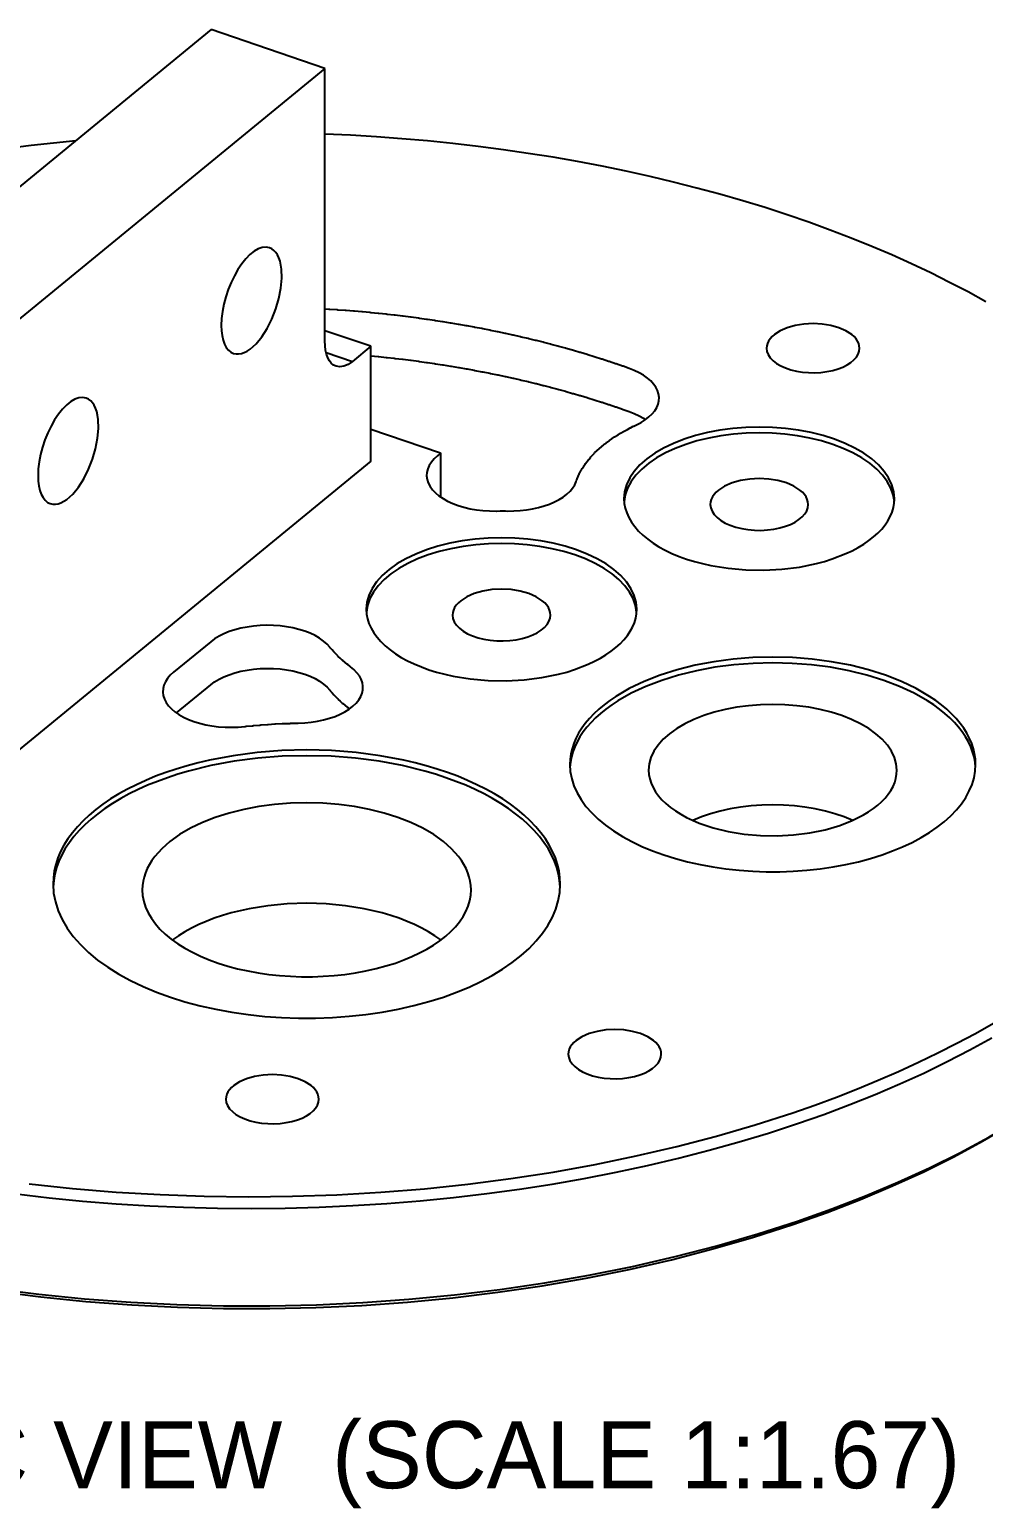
# Model space of a CAD drawing. Header units: millimetres. Extents: x 5 to 427, y 5 to 274.
# Drawn here: x 360.2 to 394, y 157.2 to 209.7 of the extents above; entities that cross this region are included whole.
import ezdxf
from ezdxf.enums import TextEntityAlignment as Align

# ---------------------------------------------------------------- set-up
doc = ezdxf.new("R2010")
doc.units = ezdxf.units.MM
for name, color, linetype in [('TANGENT', 7, 'CONTINUOUS'), ('TEXT', 7, 'Continuous'), ('VISIBLE', 7, 'CONTINUOUS')]:
    doc.layers.add(name, color=color, linetype=linetype)

msp = doc.modelspace()

# ---------------------------------------------------------------- linework, layer by layer
at = {"layer": 'TANGENT'}
msp.add_lwpolyline([(370.695, 198.221), (371.629, 197.902)], dxfattribs=at)
at = {"layer": 'VISIBLE'}
for points in [[(366.62, 209.68), (354.91, 200.078)], [(370.653, 208.303), (366.62, 209.68)], [(370.653, 208.303), (358.944, 198.701)], [(370.653, 198.629), (370.653, 208.303)], [(394.113, 200.013), (393.479, 200.365), (392.827, 200.707), (392.159, 201.04), (391.475, 201.364), (390.775, 201.679), (390.06, 201.984), (389.331, 202.28), (388.587, 202.565), (387.83, 202.84), (387.06, 203.105), (386.277, 203.359), (385.482, 203.602), (384.676, 203.835), (383.858, 204.056), (383.03, 204.266), (382.192, 204.465), (381.345, 204.653), (380.489, 204.828), (379.624, 204.993), (378.752, 205.145), (377.873, 205.285), (376.987, 205.414), (376.096, 205.53), (375.198, 205.634), (374.297, 205.726), (373.39, 205.805), (372.481, 205.873), (371.568, 205.927), (370.653, 205.97)], [(361.81, 205.736), (360.227, 205.569), (358.66, 205.364), (357.113, 205.122), (355.587, 204.843), (354.087, 204.529), (352.615, 204.178), (351.175, 203.793), (349.769, 203.373), (348.401, 202.921), (347.072, 202.436), (345.786, 201.92), (344.546, 201.374), (343.353, 200.799), (342.776, 200.5), (342.211, 200.195), (341.66, 199.884), (341.122, 199.565), (340.598, 199.241), (340.087, 198.91)], [(368.691, 201.934), (368.566, 201.956), (368.432, 201.943), (368.29, 201.893), (368.143, 201.809), (367.995, 201.692), (367.848, 201.543), (367.705, 201.367), (367.569, 201.165), (367.441, 200.942), (367.326, 200.703), (367.224, 200.451), (367.137, 200.192), (367.069, 199.93), (367.018, 199.671), (366.988, 199.419), (366.978, 199.179)], [(367.412, 198.186), (367.499, 198.166), (367.592, 198.164), (367.689, 198.181), (367.79, 198.216), (367.894, 198.268), (367.998, 198.338), (368.104, 198.425), (368.209, 198.527), (368.413, 198.774), (368.603, 199.071), (368.772, 199.406), (368.913, 199.765), (369.021, 200.137), (369.092, 200.505), (369.123, 200.856), (369.113, 201.177), (369.092, 201.322), (369.062, 201.454), (369.022, 201.574), (368.972, 201.678), (368.913, 201.767), (368.847, 201.84), (368.772, 201.896), (368.691, 201.934)], [(370.795, 199.746), (370.653, 199.754)], [(370.825, 199.744), (370.795, 199.746)], [(371.088, 199.726), (370.825, 199.744)], [(371.117, 199.724), (371.088, 199.726)], [(371.379, 199.705), (371.117, 199.724)], [(371.409, 199.703), (371.379, 199.705)], [(371.671, 199.683), (371.409, 199.703)], [(371.7, 199.68), (371.671, 199.683)], [(371.961, 199.658), (371.7, 199.68)], [(371.991, 199.655), (371.961, 199.658)], [(372.252, 199.631), (371.991, 199.655)], [(372.281, 199.628), (372.252, 199.631)], [(372.541, 199.603), (372.281, 199.628)], [(372.57, 199.6), (372.541, 199.603)], [(372.83, 199.572), (372.57, 199.6)], [(372.859, 199.569), (372.83, 199.572)], [(373.118, 199.54), (372.859, 199.569)], [(373.147, 199.537), (373.118, 199.54)], [(373.406, 199.506), (373.147, 199.537)], [(373.434, 199.502), (373.406, 199.506)], [(373.692, 199.47), (373.434, 199.502)], [(366.978, 199.179), (366.985, 198.99), (367.007, 198.815), (367.043, 198.657), (367.092, 198.518), (367.155, 198.4), (367.23, 198.304), (367.316, 198.233), (367.412, 198.186)], [(372.28, 198.436), (370.653, 198.991)], [(373.721, 199.466), (373.692, 199.47)], [(373.978, 199.432), (373.721, 199.466)], [(374.006, 199.428), (373.978, 199.432)], [(374.263, 199.392), (374.006, 199.428)], [(374.291, 199.388), (374.263, 199.392)], [(374.546, 199.35), (374.291, 199.388)], [(374.575, 199.346), (374.546, 199.35)], [(374.829, 199.307), (374.575, 199.346)], [(374.857, 199.303), (374.829, 199.307)], [(375.111, 199.262), (374.857, 199.303)], [(375.139, 199.257), (375.111, 199.262)], [(375.392, 199.215), (375.139, 199.257)], [(375.42, 199.21), (375.392, 199.215)], [(375.671, 199.166), (375.42, 199.21)], [(375.699, 199.161), (375.671, 199.166)], [(375.95, 199.115), (375.699, 199.161)], [(375.978, 199.11), (375.95, 199.115)], [(376.227, 199.063), (375.978, 199.11)], [(376.255, 199.057), (376.227, 199.063)], [(376.503, 199.008), (376.255, 199.057)], [(376.531, 199.003), (376.503, 199.008)], [(376.778, 198.952), (376.531, 199.003)], [(389.629, 198.372), (389.621, 198.457), (389.598, 198.542), (389.558, 198.625), (389.504, 198.706), (389.435, 198.783), (389.351, 198.857), (389.146, 198.989), (388.896, 199.098), (388.611, 199.178), (388.301, 199.228), (387.979, 199.245), (387.657, 199.228), (387.348, 199.178), (387.063, 199.098), (386.813, 198.989), (386.607, 198.857), (386.524, 198.783), (386.455, 198.706), (386.4, 198.625), (386.361, 198.542), (386.337, 198.457), (386.329, 198.372)], [(371.048, 197.726), (370.961, 197.769), (370.882, 197.834), (370.814, 197.921), (370.758, 198.028), (370.712, 198.155), (370.68, 198.298), (370.66, 198.457), (370.653, 198.629)], [(376.805, 198.946), (376.778, 198.952)], [(377.052, 198.894), (376.805, 198.946)], [(377.079, 198.888), (377.052, 198.894)], [(377.324, 198.835), (377.079, 198.888)], [(377.351, 198.829), (377.324, 198.835)], [(377.594, 198.773), (377.351, 198.829)], [(377.621, 198.767), (377.594, 198.773)], [(377.864, 198.71), (377.621, 198.767)], [(377.89, 198.704), (377.864, 198.71)], [(378.131, 198.645), (377.89, 198.704)], [(378.158, 198.639), (378.131, 198.645)], [(378.397, 198.579), (378.158, 198.639)], [(378.424, 198.572), (378.397, 198.579)], [(378.662, 198.51), (378.424, 198.572)], [(378.689, 198.503), (378.662, 198.51)], [(378.925, 198.44), (378.689, 198.503)], [(378.951, 198.433), (378.925, 198.44)], [(372.28, 198.436), (371.629, 197.902)], [(372.28, 194.362), (372.28, 198.436)], [(372.28, 198.101), (372.281, 198.101)], [(372.281, 198.101), (372.541, 198.075)], [(372.541, 198.075), (372.57, 198.072)], [(372.57, 198.072), (372.83, 198.045)], [(372.83, 198.045), (372.859, 198.042)], [(372.859, 198.042), (373.118, 198.012)], [(373.118, 198.012), (373.147, 198.009)], [(373.147, 198.009), (373.406, 197.978)], [(373.406, 197.978), (373.434, 197.975)], [(373.434, 197.975), (373.692, 197.942)], [(373.692, 197.942), (373.721, 197.939)], [(373.721, 197.939), (373.978, 197.904)], [(379.187, 198.368), (378.951, 198.433)], [(379.213, 198.361), (379.187, 198.368)], [(379.446, 198.295), (379.213, 198.361)], [(379.472, 198.287), (379.446, 198.295)], [(379.704, 198.22), (379.472, 198.287)], [(379.73, 198.212), (379.704, 198.22)], [(379.961, 198.143), (379.73, 198.212)], [(379.986, 198.135), (379.961, 198.143)], [(380.215, 198.064), (379.986, 198.135)], [(380.24, 198.056), (380.215, 198.064)], [(380.468, 197.984), (380.24, 198.056)], [(380.493, 197.976), (380.468, 197.984)], [(380.718, 197.902), (380.493, 197.976)], [(386.329, 198.372), (386.344, 198.255), (386.388, 198.141), (386.461, 198.031), (386.56, 197.927), (386.685, 197.83), (386.833, 197.744), (387.002, 197.669), (387.188, 197.606), (387.388, 197.557), (387.599, 197.522), (387.816, 197.503), (388.037, 197.499), (388.256, 197.511), (388.471, 197.538), (388.676, 197.58), (388.87, 197.637)], [(388.87, 197.637), (389.036, 197.701), (389.186, 197.776), (389.317, 197.861), (389.427, 197.953), (389.515, 198.052), (389.578, 198.156), (389.616, 198.263), (389.629, 198.372)], [(371.629, 197.902), (371.474, 197.794), (371.323, 197.728), (371.18, 197.705), (371.048, 197.726)], [(373.978, 197.904), (374.006, 197.9)], [(374.006, 197.9), (374.263, 197.865)], [(374.263, 197.865), (374.291, 197.861)], [(374.291, 197.861), (374.546, 197.823)], [(374.546, 197.823), (374.575, 197.819)], [(374.575, 197.819), (374.829, 197.78)], [(374.829, 197.78), (374.857, 197.775)], [(374.857, 197.775), (375.111, 197.734)], [(375.111, 197.734), (375.139, 197.73)], [(375.139, 197.73), (375.392, 197.687)], [(375.392, 197.687), (375.42, 197.682)], [(375.42, 197.682), (375.671, 197.638)], [(375.671, 197.638), (375.699, 197.633)], [(375.699, 197.633), (375.95, 197.588)], [(375.95, 197.588), (375.978, 197.582)], [(375.978, 197.582), (376.227, 197.535)], [(376.227, 197.535), (376.255, 197.53)], [(376.255, 197.53), (376.503, 197.481)], [(376.503, 197.481), (376.531, 197.475)], [(376.531, 197.475), (376.778, 197.425)], [(376.778, 197.425), (376.805, 197.419)], [(376.805, 197.419), (377.052, 197.367)], [(380.743, 197.894), (380.718, 197.902)], [(380.967, 197.819), (380.743, 197.894)], [(380.992, 197.811), (380.967, 197.819)], [(381.214, 197.734), (380.992, 197.811)], [(381.239, 197.726), (381.214, 197.734)], [(381.448, 197.651), (381.239, 197.726)], [(381.633, 197.579), (381.448, 197.651)], [(381.804, 197.497), (381.633, 197.579)], [(381.959, 197.408), (381.804, 197.497)], [(382.098, 197.31), (381.959, 197.408)], [(377.052, 197.367), (377.079, 197.361)], [(377.079, 197.361), (377.324, 197.307)], [(377.324, 197.307), (377.351, 197.301)], [(377.351, 197.301), (377.594, 197.246)], [(377.594, 197.246), (377.621, 197.24)], [(377.621, 197.24), (377.864, 197.183)], [(377.864, 197.183), (377.89, 197.176)], [(377.89, 197.176), (378.131, 197.118)], [(378.131, 197.118), (378.158, 197.111)], [(378.158, 197.111), (378.397, 197.051)], [(378.397, 197.051), (378.424, 197.044)], [(378.424, 197.044), (378.662, 196.983)], [(378.662, 196.983), (378.689, 196.976)], [(378.689, 196.976), (378.925, 196.913)], [(378.925, 196.913), (378.951, 196.906)], [(378.951, 196.906), (379.187, 196.841)], [(382.218, 197.206), (382.098, 197.31)], [(382.319, 197.097), (382.218, 197.206)], [(382.399, 196.983), (382.319, 197.097)], [(382.459, 196.865), (382.399, 196.983)], [(382.497, 196.745), (382.459, 196.865)], [(362.185, 196.599), (362.061, 196.621), (361.926, 196.608), (361.784, 196.559), (361.638, 196.475), (361.49, 196.357), (361.343, 196.209), (361.2, 196.032), (361.063, 195.83), (360.936, 195.607), (360.82, 195.368), (360.718, 195.116), (360.632, 194.857), (360.563, 194.595), (360.513, 194.336), (360.483, 194.084), (360.472, 193.845)], [(360.906, 192.851), (360.994, 192.831), (361.087, 192.83), (361.184, 192.846), (361.285, 192.881), (361.388, 192.934), (361.493, 193.003), (361.598, 193.09), (361.703, 193.192), (361.907, 193.439), (362.097, 193.736), (362.266, 194.071), (362.408, 194.431), (362.516, 194.802), (362.587, 195.17), (362.618, 195.521), (362.608, 195.842), (362.587, 195.987), (362.556, 196.12), (362.516, 196.239), (362.467, 196.344), (362.408, 196.433), (362.341, 196.505), (362.267, 196.561), (362.185, 196.599)], [(379.187, 196.841), (379.213, 196.834)], [(379.213, 196.834), (379.446, 196.767)], [(379.446, 196.767), (379.472, 196.76)], [(379.472, 196.76), (379.704, 196.692)], [(379.704, 196.692), (379.73, 196.685)], [(379.73, 196.685), (379.961, 196.615)], [(379.961, 196.615), (379.986, 196.608)], [(379.986, 196.608), (380.215, 196.537)], [(380.215, 196.537), (380.24, 196.529)], [(380.24, 196.529), (380.468, 196.457)], [(380.468, 196.457), (380.493, 196.449)], [(380.493, 196.449), (380.718, 196.375)], [(380.718, 196.375), (380.743, 196.367)], [(380.743, 196.367), (380.967, 196.292)], [(382.429, 196.262), (382.479, 196.381)], [(382.479, 196.381), (382.507, 196.502)], [(382.513, 196.624), (382.497, 196.745)], [(382.507, 196.502), (382.513, 196.624)], [(380.967, 196.292), (380.992, 196.283)], [(380.992, 196.283), (381.214, 196.207)], [(381.214, 196.207), (381.239, 196.198)], [(381.239, 196.198), (381.448, 196.124)], [(381.448, 196.124), (381.633, 196.051)], [(381.633, 196.051), (381.804, 195.97)], [(381.804, 195.97), (381.959, 195.88)], [(381.877, 195.735), (382.024, 195.828)], [(381.959, 195.88), (382.029, 195.831)], [(382.024, 195.828), (382.155, 195.929)], [(382.155, 195.929), (382.266, 196.035)], [(382.266, 196.035), (382.358, 196.147)], [(382.358, 196.147), (382.429, 196.262)], [(372.28, 195.496), (374.719, 194.663)], [(380.954, 195.233), (381.039, 195.287)], [(381.039, 195.287), (381.058, 195.299)], [(381.058, 195.299), (381.145, 195.352)], [(381.145, 195.352), (381.165, 195.363)], [(381.165, 195.363), (381.255, 195.415)], [(381.255, 195.415), (381.275, 195.426)], [(390.869, 193.027), (390.846, 193.276), (390.777, 193.522), (390.662, 193.764), (390.504, 193.998), (390.302, 194.224), (390.06, 194.437), (389.779, 194.638), (389.463, 194.822), (389.114, 194.99), (388.736, 195.138), (388.332, 195.266), (387.906, 195.373), (387.462, 195.457), (387.005, 195.517), (386.539, 195.554), (386.069, 195.566), (385.598, 195.554), (385.133, 195.517), (384.676, 195.457), (384.232, 195.373), (383.806, 195.266), (383.402, 195.138), (383.024, 194.99), (382.675, 194.822), (382.359, 194.638), (382.078, 194.437), (381.836, 194.224), (381.634, 193.998), (381.476, 193.764), (381.361, 193.522), (381.292, 193.276), (381.269, 193.027)], [(390.865, 192.925), (390.825, 193.167), (390.741, 193.405), (390.614, 193.639), (390.446, 193.865), (390.238, 194.081), (389.992, 194.286), (389.71, 194.478), (389.394, 194.654), (389.048, 194.814), (388.675, 194.955), (388.278, 195.077), (387.861, 195.179), (387.428, 195.259), (386.982, 195.316), (386.527, 195.351), (386.069, 195.362), (385.61, 195.351), (385.156, 195.316), (384.71, 195.259), (384.277, 195.179), (383.859, 195.077), (383.463, 194.955), (383.089, 194.814), (382.744, 194.654), (382.428, 194.478), (382.146, 194.286), (381.9, 194.081), (381.692, 193.865), (381.523, 193.639), (381.397, 193.405), (381.313, 193.167), (381.273, 192.925)], [(381.275, 195.426), (381.367, 195.477)], [(381.367, 195.477), (381.388, 195.488)], [(381.388, 195.488), (381.482, 195.537)], [(381.482, 195.537), (381.503, 195.548)], [(381.503, 195.548), (381.6, 195.596)], [(381.6, 195.596), (381.621, 195.606)], [(381.621, 195.606), (381.713, 195.649)], [(381.713, 195.649), (381.877, 195.735)], [(380.316, 194.738), (380.382, 194.799)], [(380.382, 194.799), (380.397, 194.812)], [(380.397, 194.812), (380.466, 194.872)], [(380.466, 194.872), (380.482, 194.885)], [(380.482, 194.885), (380.554, 194.944)], [(380.554, 194.944), (380.57, 194.957)], [(380.57, 194.957), (380.644, 195.015)], [(380.644, 195.015), (380.661, 195.028)], [(380.661, 195.028), (380.738, 195.085)], [(380.738, 195.085), (380.756, 195.098)], [(380.756, 195.098), (380.835, 195.154)], [(380.835, 195.154), (380.853, 195.166)], [(380.853, 195.166), (380.936, 195.221)], [(380.936, 195.221), (380.954, 195.233)], [(372.28, 194.362), (357.317, 182.093)], [(374.432, 194.325), (374.356, 194.206)], [(374.529, 194.439), (374.432, 194.325)], [(374.648, 194.548), (374.529, 194.439)], [(374.736, 194.62), (374.648, 194.548)], [(374.719, 194.663), (374.764, 194.646)], [(374.764, 194.646), (374.736, 194.62)], [(374.764, 193.119), (374.764, 194.646)], [(379.848, 194.193), (379.893, 194.258)], [(379.893, 194.258), (379.904, 194.273)], [(379.904, 194.273), (379.952, 194.338)], [(379.952, 194.338), (379.964, 194.353)], [(379.964, 194.353), (380.015, 194.417)], [(380.015, 194.417), (380.027, 194.432)], [(380.027, 194.432), (380.081, 194.495)], [(380.081, 194.495), (380.094, 194.51)], [(380.094, 194.51), (380.151, 194.573)], [(380.151, 194.573), (380.165, 194.587)], [(380.165, 194.587), (380.225, 194.649)], [(380.225, 194.649), (380.239, 194.663)], [(380.239, 194.663), (380.302, 194.725)], [(380.302, 194.725), (380.316, 194.738)], [(360.472, 193.845), (360.48, 193.655), (360.501, 193.48), (360.537, 193.322), (360.587, 193.183), (360.65, 193.065), (360.724, 192.97), (360.81, 192.898), (360.906, 192.851)], [(374.272, 193.96), (374.265, 193.834)], [(374.265, 193.834), (374.281, 193.709)], [(374.302, 194.084), (374.272, 193.96)], [(374.356, 194.206), (374.302, 194.084)], [(379.592, 193.697), (379.619, 193.766)], [(379.619, 193.766), (379.625, 193.781)], [(379.625, 193.781), (379.655, 193.849)], [(379.655, 193.849), (379.662, 193.864)], [(379.662, 193.864), (379.695, 193.932)], [(379.695, 193.932), (379.703, 193.947)], [(379.703, 193.947), (379.739, 194.015)], [(379.739, 194.015), (379.747, 194.03)], [(379.747, 194.03), (379.787, 194.097)], [(379.787, 194.097), (379.796, 194.111)], [(379.796, 194.111), (379.838, 194.178)], [(379.838, 194.178), (379.848, 194.193)], [(387.806, 192.823), (387.798, 192.913), (387.773, 193.002), (387.732, 193.09), (387.674, 193.175), (387.601, 193.256), (387.514, 193.334), (387.297, 193.473), (387.034, 193.587), (386.734, 193.672), (386.408, 193.724), (386.069, 193.742), (385.73, 193.724), (385.404, 193.672), (385.104, 193.587), (384.84, 193.473), (384.624, 193.334), (384.537, 193.256), (384.464, 193.175), (384.406, 193.09), (384.365, 193.002), (384.34, 192.913), (384.332, 192.823)], [(374.281, 193.709), (374.321, 193.585)], [(374.321, 193.585), (374.384, 193.464)], [(374.384, 193.464), (374.468, 193.347)], [(374.468, 193.347), (374.574, 193.235)], [(374.574, 193.235), (374.701, 193.129)], [(379.243, 193.186), (379.355, 193.291)], [(379.355, 193.291), (379.447, 193.401)], [(379.447, 193.401), (379.519, 193.516)], [(379.519, 193.516), (379.57, 193.633)], [(379.57, 193.633), (379.586, 193.682)], [(379.586, 193.682), (379.592, 193.697)], [(374.701, 193.129), (374.847, 193.03)], [(374.744, 193.1), (374.764, 193.119)], [(374.847, 193.03), (375.01, 192.94)], [(375.01, 192.94), (375.19, 192.858)], [(375.19, 192.858), (375.384, 192.786)], [(375.384, 192.786), (375.59, 192.724)], [(375.59, 192.724), (375.807, 192.673)], [(375.807, 192.673), (376.032, 192.635)], [(377.809, 192.63), (378.027, 192.665)], [(378.027, 192.665), (378.237, 192.712)], [(378.237, 192.712), (378.438, 192.768)], [(378.438, 192.768), (378.627, 192.835)], [(378.627, 192.835), (378.804, 192.911)], [(378.804, 192.911), (378.967, 192.995)], [(378.967, 192.995), (379.114, 193.087)], [(379.114, 193.087), (379.243, 193.186)], [(381.269, 193.027), (381.28, 192.857), (381.312, 192.688), (381.365, 192.52), (381.44, 192.355), (381.535, 192.193), (381.65, 192.035), (381.786, 191.88), (381.94, 191.732), (382.113, 191.588), (382.304, 191.452), (382.511, 191.322), (382.734, 191.2), (382.972, 191.086), (383.225, 190.981), (383.489, 190.885), (383.766, 190.799), (384.052, 190.722), (384.348, 190.656), (384.961, 190.556), (385.594, 190.5), (386.236, 190.489), (386.874, 190.523), (387.498, 190.602), (388.096, 190.725), (388.383, 190.802), (388.659, 190.888)], [(384.332, 192.823), (384.347, 192.7), (384.393, 192.58), (384.47, 192.464), (384.575, 192.354), (384.706, 192.253), (384.862, 192.162), (385.039, 192.083), (385.235, 192.017), (385.446, 191.965), (385.668, 191.929), (385.897, 191.908), (386.129, 191.904), (386.36, 191.917), (386.586, 191.945), (386.803, 191.99), (387.006, 192.049)], [(387.006, 192.049), (387.182, 192.117), (387.339, 192.196), (387.477, 192.285), (387.593, 192.382), (387.685, 192.486), (387.752, 192.595), (387.793, 192.708), (387.806, 192.823)], [(388.659, 190.888), (389.143, 191.076), (389.367, 191.182), (389.579, 191.294), (389.777, 191.414), (389.96, 191.54), (390.128, 191.671), (390.28, 191.808), (390.416, 191.95), (390.535, 192.096), (390.636, 192.245), (390.719, 192.398), (390.785, 192.553), (390.831, 192.71), (390.86, 192.868), (390.869, 193.027)], [(376.032, 192.635), (376.264, 192.607)], [(376.264, 192.607), (376.499, 192.593)], [(376.499, 192.593), (376.736, 192.59)], [(376.736, 192.59), (376.739, 192.59)], [(376.739, 192.59), (376.872, 192.592)], [(376.872, 192.592), (376.901, 192.592)], [(376.901, 192.592), (377.034, 192.591)], [(377.034, 192.591), (377.063, 192.591)], [(377.063, 192.591), (377.132, 192.59)], [(377.132, 192.59), (377.36, 192.592)], [(377.36, 192.592), (377.586, 192.605)], [(377.586, 192.605), (377.809, 192.63)], [(381.722, 189.1), (381.699, 189.349), (381.63, 189.595), (381.515, 189.837), (381.356, 190.072), (381.155, 190.297), (380.913, 190.511), (380.632, 190.711), (380.316, 190.896), (379.967, 191.063), (379.589, 191.211), (379.185, 191.34), (378.759, 191.446), (378.315, 191.53), (377.858, 191.591), (377.392, 191.627), (376.922, 191.639), (376.451, 191.627), (375.985, 191.591), (375.528, 191.53), (375.085, 191.446), (374.659, 191.34), (374.255, 191.211), (373.877, 191.063), (373.528, 190.896), (373.211, 190.711), (372.931, 190.511), (372.689, 190.297), (372.487, 190.072), (372.328, 189.837), (372.214, 189.595), (372.145, 189.349), (372.122, 189.1)], [(381.718, 188.998), (381.678, 189.24), (381.594, 189.479), (381.467, 189.712), (381.299, 189.938), (381.091, 190.155), (380.845, 190.36), (380.563, 190.551), (380.247, 190.728), (379.901, 190.887), (379.528, 191.029), (379.131, 191.151), (378.714, 191.252), (378.281, 191.332), (377.835, 191.389), (377.38, 191.424), (376.922, 191.436), (376.463, 191.424), (376.009, 191.389), (375.563, 191.332), (375.129, 191.252), (374.712, 191.151), (374.315, 191.029), (373.942, 190.887), (373.596, 190.728), (373.281, 190.551), (372.999, 190.36), (372.753, 190.155), (372.544, 189.938), (372.376, 189.712), (372.25, 189.479), (372.166, 189.24), (372.126, 188.998)], [(378.659, 188.896), (378.651, 188.986), (378.626, 189.076), (378.584, 189.163), (378.527, 189.248), (378.454, 189.33), (378.366, 189.407), (378.15, 189.546), (377.887, 189.661), (377.587, 189.746), (377.261, 189.798), (376.922, 189.815), (376.583, 189.798), (376.257, 189.746), (375.957, 189.661), (375.693, 189.546), (375.477, 189.407), (375.39, 189.33), (375.317, 189.248), (375.259, 189.163), (375.218, 189.076), (375.193, 188.986), (375.184, 188.896)], [(372.122, 189.1), (372.133, 188.93), (372.165, 188.761), (372.218, 188.594), (372.293, 188.429), (372.388, 188.266), (372.503, 188.108), (372.639, 187.954), (372.793, 187.805), (372.966, 187.662), (373.156, 187.525), (373.364, 187.395), (373.587, 187.273), (373.825, 187.16), (374.077, 187.054), (374.342, 186.958), (374.619, 186.872), (374.905, 186.796), (375.201, 186.729), (375.814, 186.629), (376.447, 186.573), (377.088, 186.562), (377.727, 186.597), (378.351, 186.676), (378.949, 186.798), (379.236, 186.875), (379.512, 186.962)], [(379.512, 186.962), (379.996, 187.15), (380.22, 187.255), (380.432, 187.368), (380.629, 187.487), (380.813, 187.613), (380.981, 187.745), (381.133, 187.881), (381.269, 188.023), (381.388, 188.169), (381.489, 188.319), (381.572, 188.471), (381.638, 188.626), (381.684, 188.783), (381.712, 188.941), (381.722, 189.1)], [(367.894, 188.472), (367.672, 188.429)], [(368.123, 188.504), (367.894, 188.472)], [(368.356, 188.524), (368.123, 188.504)], [(368.593, 188.532), (368.356, 188.524)], [(368.829, 188.527), (368.593, 188.532)], [(369.064, 188.51), (368.829, 188.527)], [(369.294, 188.481), (369.064, 188.51)], [(369.517, 188.44), (369.294, 188.481)], [(375.184, 188.896), (375.2, 188.774), (375.246, 188.653), (375.323, 188.537), (375.427, 188.428), (375.559, 188.326), (375.715, 188.235), (375.892, 188.156), (376.088, 188.09), (376.299, 188.038), (376.521, 188.002), (376.75, 187.982), (376.982, 187.978), (377.213, 187.99), (377.439, 188.019), (377.656, 188.063), (377.859, 188.122)], [(377.859, 188.122), (378.034, 188.19), (378.192, 188.269), (378.33, 188.358), (378.446, 188.455), (378.538, 188.559), (378.605, 188.669), (378.646, 188.782), (378.659, 188.896)], [(366.603, 187.95), (365.286, 186.871)], [(366.741, 188.052), (366.603, 187.95)], [(366.897, 188.146), (366.741, 188.052)], [(367.07, 188.232), (366.897, 188.146)], [(367.258, 188.308), (367.07, 188.232)], [(367.459, 188.374), (367.258, 188.308)], [(367.672, 188.429), (367.459, 188.374)], [(369.732, 188.387), (369.517, 188.44)], [(369.936, 188.324), (369.732, 188.387)], [(370.127, 188.25), (369.936, 188.324)], [(370.304, 188.167), (370.127, 188.25)], [(370.464, 188.074), (370.304, 188.167)], [(370.606, 187.974), (370.464, 188.074)], [(370.729, 187.867), (370.606, 187.974)], [(370.832, 187.754), (370.729, 187.867)], [(370.844, 187.739), (370.832, 187.754)], [(370.897, 187.675), (370.844, 187.739)], [(370.909, 187.661), (370.897, 187.675)], [(370.965, 187.597), (370.909, 187.661)], [(370.977, 187.583), (370.965, 187.597)], [(371.036, 187.52), (370.977, 187.583)], [(371.049, 187.506), (371.036, 187.52)], [(371.111, 187.444), (371.049, 187.506)], [(371.125, 187.431), (371.111, 187.444)], [(371.19, 187.369), (371.125, 187.431)], [(367.459, 186.846), (367.672, 186.901)], [(367.672, 186.901), (367.894, 186.945)], [(367.894, 186.945), (368.123, 186.977)], [(368.123, 186.977), (368.356, 186.997)], [(368.356, 186.997), (368.593, 187.004)], [(368.593, 187.004), (368.829, 187)], [(368.829, 187), (369.064, 186.982)], [(369.064, 186.982), (369.294, 186.953)], [(369.294, 186.953), (369.517, 186.912)], [(369.517, 186.912), (369.732, 186.86)], [(371.204, 187.356), (371.19, 187.369)], [(371.272, 187.296), (371.204, 187.356)], [(371.287, 187.282), (371.272, 187.296)], [(371.357, 187.223), (371.287, 187.282)], [(371.373, 187.21), (371.357, 187.223)], [(371.446, 187.151), (371.373, 187.21)], [(371.462, 187.138), (371.446, 187.151)], [(371.538, 187.081), (371.462, 187.138)], [(371.56, 187.064), (371.538, 187.081)], [(371.686, 186.96), (371.56, 187.064)], [(371.793, 186.85), (371.686, 186.96)], [(393.748, 183.594), (393.739, 183.781), (393.713, 183.967), (393.67, 184.153), (393.61, 184.337), (393.532, 184.52), (393.438, 184.7), (393.327, 184.877), (393.2, 185.052), (393.057, 185.223), (392.898, 185.39), (392.724, 185.552), (392.535, 185.71), (392.331, 185.863), (392.114, 186.011), (391.639, 186.288), (391.116, 186.539), (390.548, 186.761), (389.942, 186.953), (389.303, 187.113), (388.638, 187.239), (387.953, 187.33), (387.254, 187.385), (386.548, 187.403), (385.842, 187.385), (385.143, 187.33), (384.458, 187.239), (383.793, 187.113), (383.154, 186.953), (382.548, 186.761), (381.98, 186.539), (381.457, 186.288), (380.982, 186.011), (380.765, 185.863), (380.561, 185.71), (380.372, 185.552), (380.198, 185.39), (380.039, 185.223), (379.896, 185.052), (379.769, 184.877), (379.658, 184.7), (379.564, 184.52), (379.486, 184.337), (379.426, 184.153), (379.383, 183.967), (379.357, 183.781), (379.348, 183.594)], [(393.745, 183.492), (393.728, 183.676), (393.693, 183.859), (393.642, 184.04), (393.575, 184.221), (393.491, 184.399), (393.391, 184.575), (393.275, 184.748), (393.143, 184.918), (392.996, 185.085), (392.834, 185.248), (392.658, 185.406), (392.467, 185.559), (392.262, 185.708), (392.044, 185.851), (391.571, 186.12), (391.05, 186.363), (390.488, 186.579), (389.889, 186.765), (389.259, 186.919), (388.603, 187.041), (387.929, 187.129), (387.242, 187.182), (386.548, 187.2), (385.854, 187.182), (385.167, 187.129), (384.492, 187.041), (383.837, 186.919), (383.207, 186.765), (382.608, 186.579), (382.046, 186.363), (381.525, 186.12), (381.052, 185.851), (380.834, 185.708), (380.629, 185.559), (380.438, 185.406), (380.262, 185.248), (380.1, 185.085), (379.953, 184.918), (379.821, 184.748), (379.705, 184.575), (379.605, 184.399), (379.521, 184.221), (379.454, 184.04), (379.403, 183.859), (379.368, 183.676), (379.351, 183.492)], [(364.942, 186.41), (364.911, 186.286)], [(364.995, 186.531), (364.942, 186.41)], [(365.071, 186.649), (364.995, 186.531)], [(365.168, 186.763), (365.071, 186.649)], [(365.286, 186.871), (365.168, 186.763)], [(365.383, 185.423), (366.603, 186.423)], [(366.603, 186.423), (366.741, 186.525)], [(366.741, 186.525), (366.897, 186.619)], [(366.897, 186.619), (367.07, 186.704)], [(367.07, 186.704), (367.258, 186.78)], [(367.258, 186.78), (367.459, 186.846)], [(369.732, 186.86), (369.936, 186.796)], [(369.936, 186.796), (370.127, 186.722)], [(370.127, 186.722), (370.304, 186.639)], [(370.304, 186.639), (370.464, 186.547)], [(370.464, 186.547), (370.606, 186.447)], [(370.606, 186.447), (370.729, 186.34)], [(371.879, 186.734), (371.793, 186.85)], [(371.943, 186.615), (371.879, 186.734)], [(371.985, 186.493), (371.943, 186.615)], [(372.004, 186.369), (371.985, 186.493)], [(372, 186.246), (372.004, 186.369)], [(364.911, 186.286), (364.903, 186.162)], [(364.903, 186.162), (364.919, 186.037)], [(364.919, 186.037), (364.957, 185.914)], [(364.957, 185.914), (365.018, 185.794)], [(370.729, 186.34), (370.832, 186.227)], [(370.832, 186.227), (370.844, 186.212)], [(370.844, 186.212), (370.897, 186.148)], [(370.897, 186.148), (370.909, 186.133)], [(370.909, 186.133), (370.965, 186.07)], [(370.965, 186.07), (370.977, 186.056)], [(370.977, 186.056), (371.036, 185.993)], [(371.036, 185.993), (371.049, 185.979)], [(371.049, 185.979), (371.111, 185.917)], [(371.111, 185.917), (371.125, 185.903)], [(371.125, 185.903), (371.19, 185.842)], [(371.19, 185.842), (371.204, 185.828)], [(371.76, 185.769), (371.853, 185.883)], [(371.853, 185.883), (371.924, 186.001)], [(371.924, 186.001), (371.973, 186.122)], [(371.973, 186.122), (372, 186.246)], [(365.018, 185.794), (365.101, 185.677)], [(365.101, 185.677), (365.206, 185.565)], [(365.206, 185.565), (365.33, 185.459)], [(365.33, 185.459), (365.474, 185.361)], [(365.474, 185.361), (365.635, 185.27)], [(371.013, 185.3), (371.196, 185.377)], [(371.196, 185.377), (371.364, 185.464)], [(371.204, 185.828), (371.272, 185.768)], [(371.272, 185.768), (371.287, 185.755)], [(371.287, 185.755), (371.357, 185.695)], [(371.357, 185.695), (371.373, 185.682)], [(371.364, 185.464), (371.515, 185.559)], [(371.373, 185.682), (371.446, 185.624)], [(371.446, 185.624), (371.462, 185.611)], [(371.462, 185.611), (371.523, 185.565)], [(371.515, 185.559), (371.647, 185.661)], [(371.647, 185.661), (371.76, 185.769)], [(390.953, 183.39), (390.932, 183.619), (390.869, 183.845), (390.764, 184.067), (390.618, 184.282), (390.433, 184.489), (390.211, 184.685), (389.953, 184.869), (389.663, 185.038), (389.343, 185.192), (388.995, 185.328), (388.625, 185.446), (388.234, 185.544), (387.827, 185.621), (387.407, 185.676), (386.98, 185.71), (386.548, 185.721), (386.116, 185.71), (385.689, 185.676), (385.269, 185.621), (384.862, 185.544), (384.471, 185.446), (384.1, 185.328), (383.753, 185.192), (383.433, 185.038), (383.143, 184.869), (382.885, 184.685), (382.663, 184.489), (382.478, 184.282), (382.332, 184.067), (382.227, 183.845), (382.164, 183.619), (382.143, 183.39)], [(365.635, 185.27), (365.812, 185.188)], [(365.812, 185.188), (366.004, 185.115)], [(366.004, 185.115), (366.208, 185.053)], [(366.208, 185.053), (366.423, 185.001)], [(366.423, 185.001), (366.646, 184.961)], [(366.646, 184.961), (366.876, 184.933)], [(366.876, 184.933), (367.109, 184.917)], [(367.109, 184.917), (367.345, 184.913)], [(367.345, 184.913), (367.58, 184.921)], [(367.58, 184.921), (367.813, 184.942)], [(367.813, 184.942), (367.828, 184.944)], [(367.828, 184.944), (367.857, 184.947)], [(367.857, 184.947), (368.089, 184.97)], [(368.089, 184.97), (368.118, 184.973)], [(368.118, 184.973), (368.35, 184.993)], [(368.35, 184.993), (368.379, 184.996)], [(368.379, 184.996), (368.613, 185.013)], [(368.613, 185.013), (368.642, 185.015)], [(368.642, 185.015), (368.876, 185.03)], [(368.876, 185.03), (368.905, 185.031)], [(368.905, 185.031), (369.14, 185.043)], [(369.14, 185.043), (369.169, 185.044)], [(369.169, 185.044), (369.404, 185.052)], [(369.404, 185.052), (369.432, 185.053)], [(369.432, 185.053), (369.704, 185.059)], [(369.704, 185.059), (369.937, 185.07)], [(369.937, 185.07), (370.167, 185.093)], [(370.167, 185.093), (370.392, 185.128)], [(370.392, 185.128), (370.61, 185.174)], [(370.61, 185.174), (370.817, 185.232)], [(370.817, 185.232), (371.013, 185.3)], [(379.007, 179.347), (378.996, 179.581), (378.963, 179.814), (378.909, 180.046), (378.834, 180.276), (378.737, 180.504), (378.619, 180.73), (378.481, 180.952), (378.322, 181.17), (378.143, 181.383), (377.944, 181.592), (377.726, 181.795), (377.49, 181.993), (377.236, 182.184), (376.964, 182.368), (376.675, 182.545), (376.371, 182.714), (376.051, 182.875), (375.716, 183.028), (375.368, 183.172), (375.007, 183.306), (374.634, 183.431), (374.249, 183.547), (373.855, 183.652), (373.451, 183.746), (372.619, 183.904), (371.762, 184.017), (370.889, 184.086), (370.007, 184.109), (369.125, 184.086), (368.251, 184.017), (367.394, 183.904), (366.563, 183.746), (366.159, 183.652), (365.764, 183.547), (365.38, 183.431), (365.007, 183.306), (364.645, 183.172), (364.297, 183.028), (363.963, 182.875), (363.643, 182.714), (363.338, 182.545), (363.05, 182.368), (362.778, 182.184), (362.523, 181.993), (362.287, 181.795), (362.069, 181.592), (361.871, 181.383), (361.692, 181.17), (361.533, 180.952), (361.394, 180.73), (361.276, 180.504), (361.18, 180.276), (361.104, 180.046), (361.05, 179.814), (361.018, 179.581), (361.007, 179.347)], [(379.005, 179.246), (378.985, 179.476), (378.944, 179.705), (378.882, 179.934), (378.799, 180.16), (378.696, 180.384), (378.572, 180.605), (378.429, 180.823), (378.265, 181.036), (378.082, 181.245), (377.881, 181.45), (377.661, 181.649), (377.422, 181.842), (377.167, 182.029), (376.895, 182.208), (376.606, 182.381), (376.302, 182.546), (375.984, 182.704), (375.651, 182.853), (375.305, 182.993), (374.947, 183.124), (374.577, 183.246), (374.196, 183.358), (373.406, 183.552), (372.585, 183.706), (371.739, 183.816), (370.877, 183.883), (370.007, 183.905), (369.137, 183.883), (368.274, 183.816), (367.429, 183.706), (366.607, 183.552), (365.817, 183.358), (365.437, 183.246), (365.067, 183.124), (364.708, 182.993), (364.362, 182.853), (364.03, 182.704), (363.711, 182.546), (363.407, 182.381), (363.119, 182.208), (362.846, 182.029), (362.591, 181.842), (362.353, 181.649), (362.133, 181.45), (361.931, 181.245), (361.748, 181.036), (361.585, 180.823), (361.441, 180.605), (361.317, 180.384), (361.214, 180.16), (361.131, 179.934), (361.07, 179.705), (361.029, 179.476), (361.009, 179.246)], [(379.348, 183.594), (379.364, 183.339), (379.412, 183.086), (379.492, 182.835), (379.604, 182.587), (379.747, 182.344), (379.92, 182.106), (380.123, 181.875), (380.355, 181.651), (380.614, 181.437), (380.9, 181.232), (381.211, 181.037), (381.546, 180.854), (381.903, 180.684), (382.281, 180.526), (382.679, 180.382), (383.093, 180.252), (383.523, 180.137), (383.967, 180.038), (384.422, 179.955), (384.886, 179.888), (385.358, 179.837), (385.836, 179.804), (386.316, 179.787), (386.798, 179.787), (387.278, 179.805), (387.755, 179.839), (388.227, 179.89), (388.691, 179.958), (389.146, 180.042), (389.589, 180.141), (390.019, 180.257), (390.433, 180.387)], [(382.143, 183.39), (382.152, 183.235), (382.182, 183.08), (382.231, 182.926), (382.299, 182.774), (382.387, 182.625), (382.493, 182.48), (382.617, 182.339), (382.759, 182.202), (382.917, 182.071), (383.092, 181.945), (383.282, 181.826), (383.487, 181.714), (383.706, 181.61), (383.937, 181.513), (384.434, 181.346), (384.969, 181.215), (385.531, 181.123), (386.112, 181.071), (386.701, 181.061), (387.287, 181.093), (387.859, 181.165), (388.409, 181.278), (388.925, 181.428)], [(388.925, 181.428), (389.369, 181.6), (389.769, 181.801), (389.951, 181.91), (390.119, 182.026), (390.273, 182.146), (390.413, 182.272), (390.538, 182.402), (390.647, 182.536), (390.74, 182.673), (390.816, 182.813), (390.876, 182.956), (390.919, 183.1), (390.945, 183.245), (390.953, 183.39)], [(390.433, 180.387), (390.804, 180.522), (391.159, 180.668), (391.495, 180.827), (391.813, 180.996), (392.109, 181.175), (392.384, 181.364), (392.637, 181.561), (392.865, 181.766), (393.069, 181.979), (393.247, 182.198), (393.399, 182.422), (393.524, 182.651), (393.622, 182.883), (393.692, 183.119), (393.734, 183.356), (393.748, 183.594)], [(375.841, 179.144), (375.834, 179.295), (375.813, 179.446), (375.778, 179.597), (375.729, 179.746), (375.666, 179.894), (375.59, 180.04), (375.5, 180.184), (375.397, 180.325), (375.152, 180.599), (374.858, 180.859), (374.516, 181.102), (374.132, 181.326), (373.708, 181.53), (373.248, 181.71), (372.757, 181.866), (372.239, 181.995), (371.7, 182.097), (371.145, 182.171), (370.579, 182.215), (370.007, 182.23), (369.435, 182.215), (368.869, 182.171), (368.313, 182.097), (367.774, 181.995), (367.257, 181.866), (366.765, 181.71), (366.306, 181.53), (365.881, 181.326), (365.497, 181.102), (365.156, 180.859), (364.861, 180.599), (364.617, 180.325), (364.514, 180.184), (364.424, 180.04), (364.347, 179.894), (364.285, 179.746), (364.236, 179.597), (364.201, 179.446), (364.18, 179.295), (364.173, 179.144)], [(389.387, 181.608), (389.082, 181.733), (388.757, 181.843), (388.415, 181.937), (388.059, 182.016), (387.692, 182.077), (387.315, 182.121), (386.933, 182.148), (386.548, 182.157), (386.163, 182.148), (385.781, 182.121), (385.404, 182.077), (385.037, 182.016), (384.681, 181.937), (384.339, 181.843), (384.014, 181.733), (383.709, 181.608)], [(361.007, 179.347), (361.027, 179.029), (361.087, 178.712), (361.187, 178.398), (361.327, 178.088), (361.505, 177.784), (361.722, 177.487), (361.976, 177.198), (362.265, 176.919), (362.589, 176.651), (362.946, 176.395), (363.335, 176.151), (363.754, 175.923), (364.201, 175.709), (364.674, 175.512), (365.17, 175.332), (365.688, 175.17), (366.226, 175.027), (366.78, 174.902), (367.349, 174.798), (367.93, 174.715), (368.52, 174.651), (369.116, 174.609), (369.717, 174.588), (370.319, 174.589), (370.92, 174.611), (371.516, 174.653), (372.106, 174.717), (372.686, 174.802), (373.254, 174.907), (373.808, 175.032), (374.345, 175.176), (374.862, 175.338)], [(364.173, 179.144), (364.186, 178.937), (364.225, 178.732), (364.29, 178.528), (364.38, 178.328), (364.496, 178.131), (364.636, 177.938), (364.801, 177.751), (364.988, 177.57), (365.198, 177.396), (365.43, 177.23), (365.682, 177.072), (365.954, 176.924), (366.243, 176.785), (366.55, 176.658), (366.871, 176.541), (367.207, 176.436), (367.556, 176.343), (367.915, 176.262), (368.284, 176.195), (368.66, 176.141), (369.043, 176.1), (369.43, 176.072), (369.819, 176.059), (370.209, 176.059), (370.598, 176.073), (370.985, 176.101), (371.367, 176.142), (371.744, 176.197), (372.112, 176.265), (372.471, 176.346), (372.819, 176.44), (373.154, 176.545)], [(373.154, 176.545), (373.455, 176.654), (373.743, 176.773), (374.016, 176.901), (374.273, 177.038), (374.513, 177.184), (374.736, 177.336), (374.94, 177.496), (375.125, 177.663), (375.29, 177.835), (375.435, 178.012), (375.558, 178.194), (375.659, 178.379), (375.738, 178.568), (375.795, 178.759), (375.829, 178.951), (375.841, 179.144)], [(374.862, 175.338), (375.327, 175.507), (375.77, 175.69), (376.191, 175.888), (376.588, 176.099), (376.959, 176.323), (377.302, 176.559), (377.618, 176.806), (377.903, 177.063), (378.157, 177.328), (378.38, 177.602), (378.57, 177.882), (378.726, 178.168), (378.849, 178.459), (378.936, 178.753), (378.989, 179.05), (379.007, 179.347)], [(374.77, 177.362), (374.561, 177.509), (374.335, 177.649), (374.094, 177.782), (373.838, 177.907), (373.569, 178.024), (373.287, 178.132), (372.993, 178.231), (372.689, 178.321), (372.052, 178.47), (371.387, 178.579), (370.702, 178.644), (370.007, 178.666), (369.312, 178.644), (368.627, 178.579), (367.961, 178.47), (367.325, 178.321), (367.02, 178.231), (366.727, 178.132), (366.445, 178.024), (366.175, 177.907), (365.92, 177.782), (365.678, 177.649), (365.453, 177.509), (365.243, 177.362)], [(387.261, 171.232), (388.041, 171.504), (388.807, 171.787), (389.558, 172.08), (390.295, 172.384), (391.017, 172.697), (391.722, 173.021), (392.412, 173.354), (393.085, 173.696), (393.741, 174.048), (394.379, 174.409)], [(382.593, 173.311), (382.585, 173.396), (382.562, 173.481), (382.522, 173.564), (382.468, 173.645), (382.399, 173.722), (382.315, 173.796), (382.11, 173.928), (381.86, 174.037), (381.575, 174.117), (381.265, 174.167), (380.943, 174.184), (380.622, 174.167), (380.312, 174.117), (380.027, 174.037), (379.777, 173.928), (379.572, 173.796), (379.488, 173.722), (379.419, 173.645), (379.364, 173.564), (379.325, 173.481), (379.301, 173.396), (379.293, 173.311)], [(387.423, 170.844), (388.361, 171.173), (389.28, 171.518), (390.178, 171.878), (391.054, 172.252), (391.907, 172.64), (392.737, 173.043), (393.543, 173.459), (394.324, 173.888)], [(379.293, 173.311), (379.308, 173.194), (379.352, 173.08), (379.425, 172.97), (379.524, 172.866), (379.649, 172.769), (379.797, 172.683), (379.966, 172.608), (380.152, 172.545), (380.352, 172.496), (380.563, 172.461), (380.78, 172.442), (381.001, 172.438), (381.22, 172.45), (381.435, 172.477), (381.64, 172.52), (381.834, 172.576)], [(381.834, 172.576), (382, 172.64), (382.15, 172.715), (382.281, 172.8), (382.391, 172.892), (382.479, 172.991), (382.542, 173.095), (382.581, 173.202), (382.593, 173.311)], [(370.439, 171.713), (370.432, 171.799), (370.408, 171.884), (370.368, 171.967), (370.314, 172.047), (370.245, 172.125), (370.161, 172.198), (369.956, 172.331), (369.706, 172.439), (369.421, 172.52), (369.111, 172.569), (368.789, 172.586), (368.468, 172.569), (368.158, 172.52), (367.873, 172.439), (367.623, 172.331), (367.418, 172.198), (367.334, 172.125), (367.265, 172.047), (367.211, 171.967), (367.171, 171.884), (367.147, 171.799), (367.139, 171.713)], [(367.139, 171.713), (367.154, 171.597), (367.198, 171.483), (367.271, 171.372), (367.37, 171.268), (367.495, 171.172), (367.643, 171.085), (367.812, 171.01), (367.998, 170.947), (368.198, 170.898), (368.409, 170.864), (368.626, 170.845), (368.847, 170.841), (369.066, 170.853), (369.281, 170.88), (369.486, 170.922), (369.68, 170.978)], [(369.68, 170.978), (369.846, 171.043), (369.996, 171.118), (370.127, 171.202), (370.237, 171.294), (370.325, 171.393), (370.388, 171.497), (370.427, 171.604), (370.439, 171.713)], [(360.157, 168.709), (361.695, 168.545), (363.245, 168.416), (364.805, 168.323), (366.371, 168.267), (367.94, 168.248), (369.509, 168.265), (371.075, 168.318), (372.636, 168.408), (374.187, 168.533), (375.726, 168.695), (377.251, 168.893), (378.757, 169.126), (380.243, 169.393), (381.705, 169.695), (383.141, 170.03), (384.547, 170.399), (385.921, 170.8), (387.261, 171.232)], [(387.261, 167.261), (388.476, 167.692), (389.657, 168.149), (390.801, 168.63), (391.907, 169.137), (392.973, 169.667), (393.997, 170.219), (394.978, 170.793), (395.913, 171.388)], [(387.423, 167.382), (388.648, 167.816), (389.839, 168.277), (390.993, 168.763), (392.108, 169.273), (393.183, 169.808), (394.216, 170.365), (395.204, 170.944), (396.147, 171.544)], [(359.692, 168.349), (360.868, 168.212), (362.052, 168.096), (363.243, 168.001), (364.439, 167.928), (365.639, 167.875), (366.841, 167.844), (368.045, 167.834), (369.249, 167.846), (370.452, 167.879), (371.651, 167.933), (372.847, 168.008), (374.037, 168.104), (375.221, 168.221), (376.396, 168.36), (377.562, 168.519), (378.718, 168.698), (379.861, 168.898), (380.991, 169.118), (382.106, 169.357), (383.206, 169.617), (384.289, 169.896), (385.353, 170.193), (386.398, 170.51), (387.423, 170.844)], [(358.898, 164.991), (360.504, 164.79), (362.126, 164.627), (363.761, 164.505), (365.404, 164.422), (367.053, 164.379), (368.704, 164.376), (370.353, 164.413), (371.998, 164.49), (373.634, 164.607), (375.258, 164.763), (376.867, 164.959), (378.457, 165.193), (380.025, 165.466), (381.568, 165.777), (383.082, 166.124), (384.565, 166.508), (386.013, 166.928), (387.423, 167.382)], [(358.974, 164.89), (360.567, 164.69), (362.175, 164.529), (363.796, 164.408), (365.426, 164.325), (367.061, 164.283), (368.698, 164.28), (370.334, 164.317), (371.964, 164.393), (373.587, 164.509), (375.197, 164.664), (376.793, 164.858), (378.37, 165.091), (379.925, 165.361), (381.455, 165.669), (382.957, 166.014), (384.427, 166.395), (385.863, 166.811), (387.261, 167.261)]]:
    msp.add_lwpolyline(points, dxfattribs=at)

# ---------------------------------------------------------------- texts
at = {"layer": 'TEXT'}
msp.add_text('TRIMETRIC VIEW  (SCALE 1:1.67)', height=2.38, dxfattribs=at).set_placement((368, 160.28), align=Align.TOP_CENTER)

doc.saveas('drawing.dxf')
